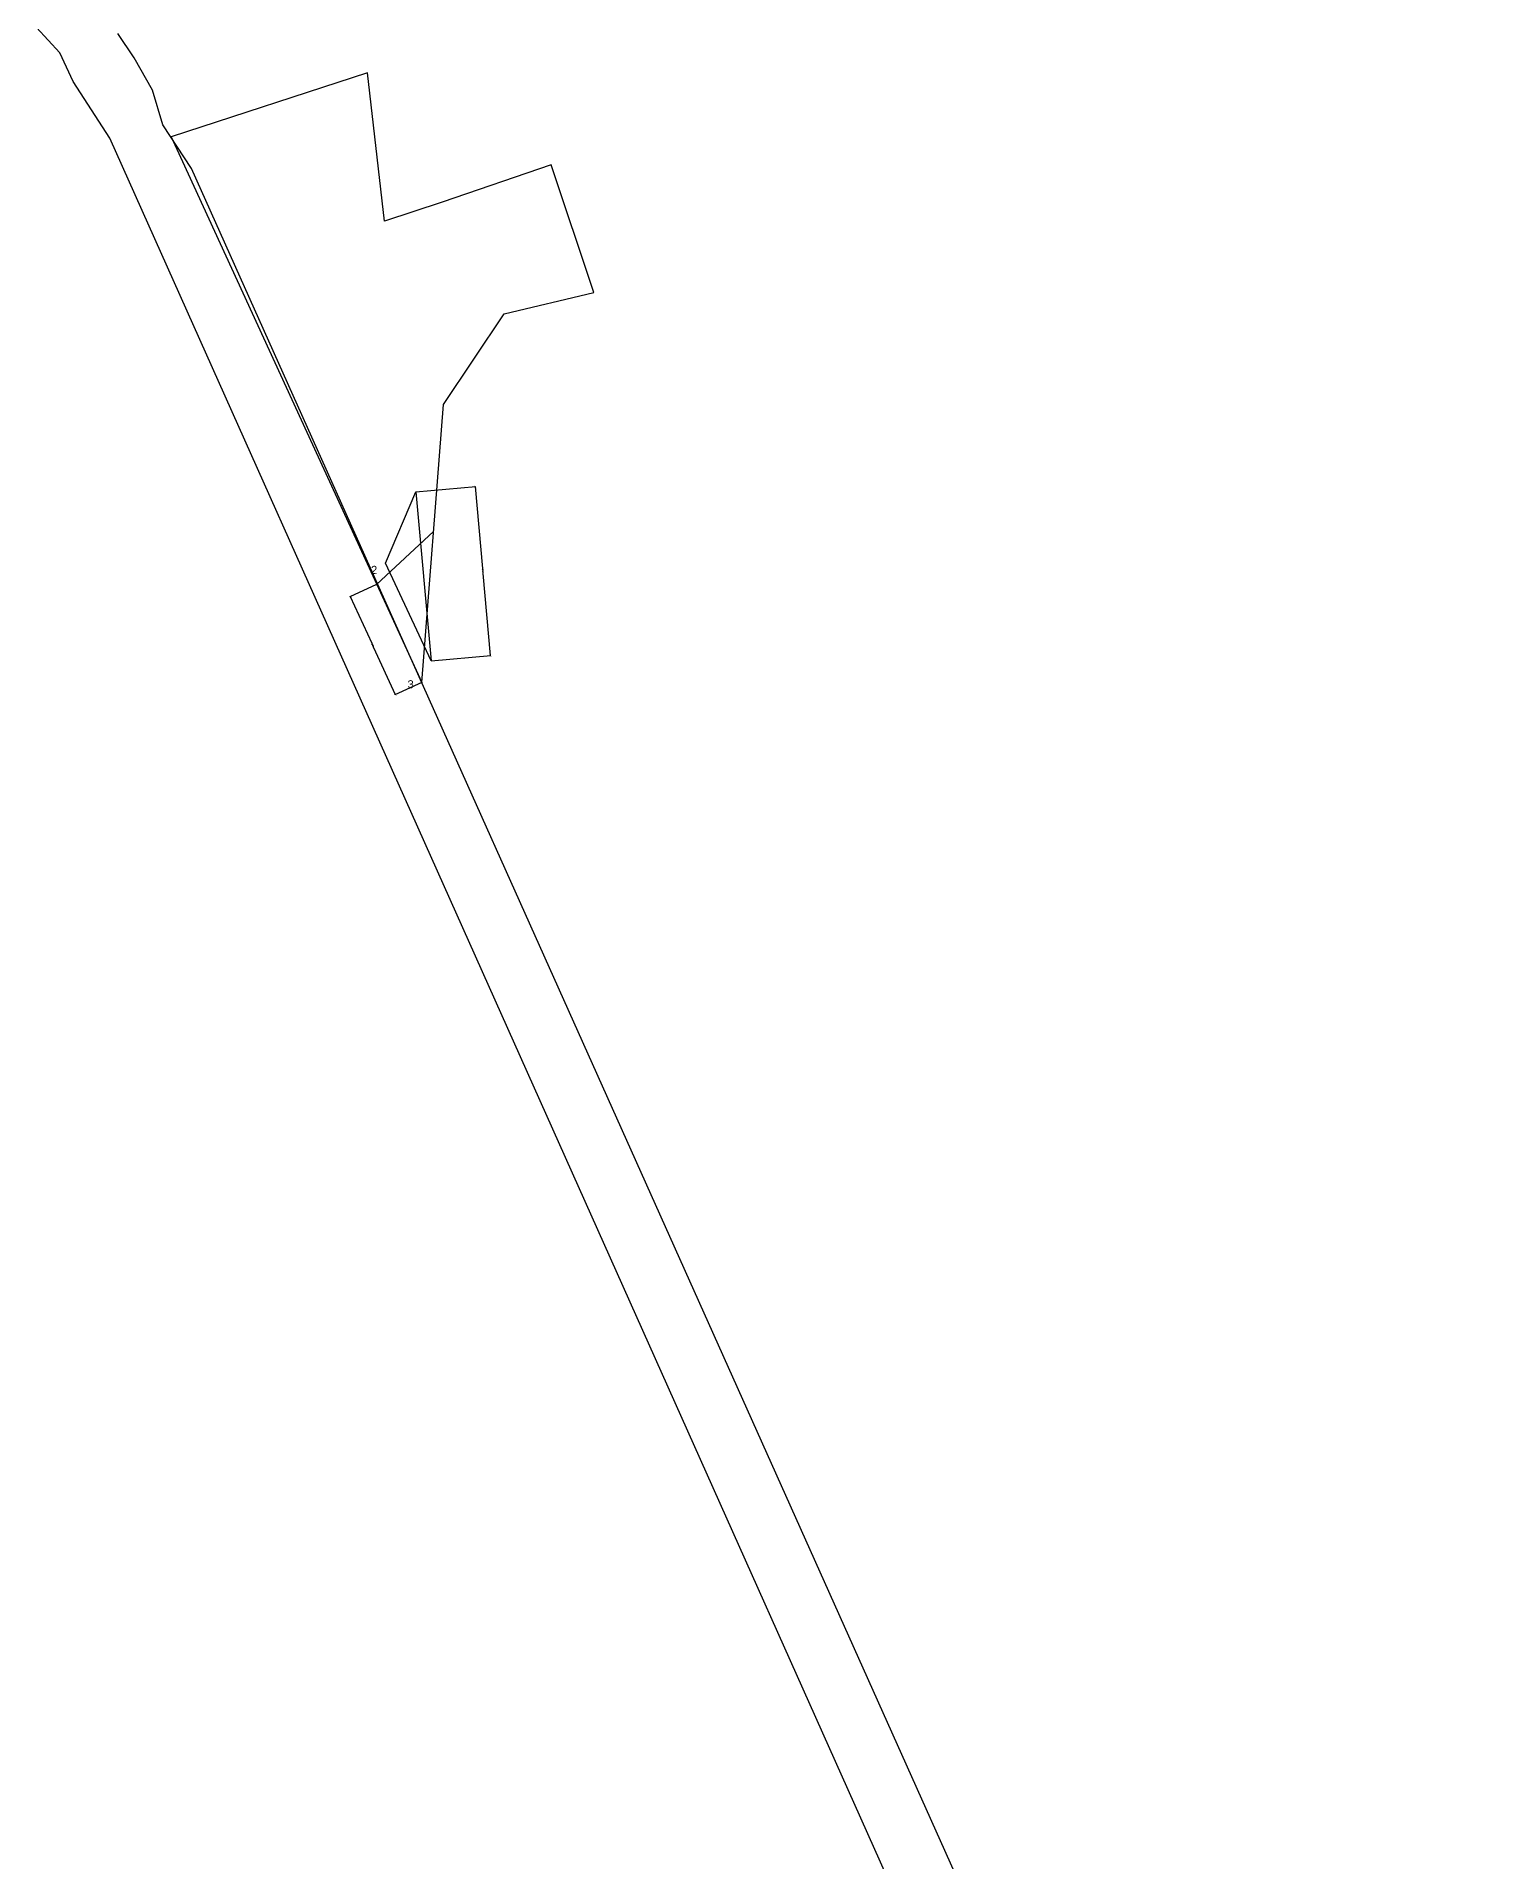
# Model space of a CAD drawing. Header units: millimetres. Extents: x 605783 to 631525, y 1302882 to 1327028.
# Drawn here: x 609493.1 to 609853.3, y 1305083.6 to 1305539.8 of the extents above; entities that cross this region are included whole.
import ezdxf
from ezdxf.enums import TextEntityAlignment as Align

# ---------------------------------------------------------------- set-up
doc = ezdxf.new("R2010")
doc.units = ezdxf.units.MM
doc.header["$PDMODE"] = 35
doc.header["$PDSIZE"] = 1.5
doc.layers.add('2', color=7, linetype='Continuous')
doc.layers.add('CVL_CUADCON_LIN', color=8, linetype='Continuous')
doc.styles.add('ROMANS', font='ROMANS', dxfattribs={"height": 0.2})
doc.styles.add('TXT 300', font='arial.ttf', dxfattribs={"height": 0.06})
doc.dimstyles.new('STANDARD$0', dxfattribs={"dimtxt": 0.6, "dimasz": 0.5, "dimexe": 0.125, "dimexo": 0.000625, "dimgap": 0.0625, "dimtad": 0, "dimzin": 1, "dimdsep": 46, "dimtxsty": 'ROMANS', "dimblk1": 'ARCHTICK', "dimblk2": 'ARCHTICK', "dimsah": 1, "dimcen": 2.5, "dimclrd": 1, "dimclre": 1, "dimclrt": 30, "dimaunit": 1, "dimadec": 0, "dimazin": 0, "dimtfac": 1, "dimtix": 1, "dimtofl": 0, "dimtmove": 1, "dimatfit": 3, "dimldrblk": 'ARCHTICK', "dimfxl": 1, "dimtolj": 1, "dimtzin": 1, "dimarcsym": 0})

# ---------------------------------------------------------------- blocks, each defined once
blk = doc.blocks.new('_ARCHTICK')
at = {"color": 0, "linetype": 'ByBlock', "const_width": 0.15}
blk.add_lwpolyline([(-0.5, -0.5), (0.5, 0.5)], dxfattribs=at)
blk = doc.blocks.new('*D300')
at = {"layer": 'CVL_CUADCON_LIN', "color": 1, "lineweight": -2, "transparency": 16777216}
for p, q in [((609578.13, 1305402.8), (609571.42, 1305399.72)), ((609571.53, 1305399.77), (609576.89, 1305388.09)), ((609582.8, 1305375.24), (609577.44, 1305386.92)), ((609589.39, 1305378.26), (609582.68, 1305375.18))]:
    blk.add_line(p, q, dxfattribs=at)
at = {"layer": 'Defpoints', "color": 0, "transparency": 16777216}
for p in [(609571.53, 1305399.77), (609578.13, 1305402.8), (609589.39, 1305378.26)]:
    blk.add_point(p, dxfattribs=at)
at = {"layer": 'CVL_CUADCON_LIN', "color": 1, "lineweight": -2, "transparency": 16777216, "xscale": 0.5, "yscale": 0.5, "zscale": 0.5}
for p, rotation in [((609571.53, 1305399.77), 114.6560883213304), ((609582.8, 1305375.24), 294.6560883213304)]:
    blk.add_blockref('_ARCHTICK', p, dxfattribs=dict(at, rotation=rotation))
at = {"layer": 'CVL_CUADCON_LIN', "color": 30, "transparency": 16777216, "insert": (609577.17, 1305387.5), "char_height": 0.2, "attachment_point": 5, "rotation": 294.6561, "style": 'ROMANS'}
blk.add_mtext('\\A1;27.00m.', dxfattribs=at)
blk = doc.blocks.new('*D301')
at = {"layer": 'CVL_CUADCON_LIN', "color": 1, "lineweight": -2, "transparency": 16777216}
for p, q in [((609587.96, 1305425.96), (609602.88, 1305427.3)), ((609602.76, 1305427.29), (609604.61, 1305406.8)), ((609606.58, 1305385.01), (609604.73, 1305405.51)), ((609591.77, 1305383.68), (609606.7, 1305385.03))]:
    blk.add_line(p, q, dxfattribs=at)
at = {"layer": 'Defpoints', "color": 0, "transparency": 16777216}
for p in [(609587.96, 1305425.96), (609591.77, 1305383.68), (609606.58, 1305385.01)]:
    blk.add_point(p, dxfattribs=at)
at = {"layer": 'CVL_CUADCON_LIN', "color": 1, "lineweight": -2, "transparency": 16777216, "xscale": 0.5, "yscale": 0.5, "zscale": 0.5}
for p, rotation in [((609602.76, 1305427.29), 95.15889302675406), ((609606.58, 1305385.01), 275.1588930267541)]:
    blk.add_blockref('_ARCHTICK', p, dxfattribs=dict(at, rotation=rotation))
at = {"layer": 'CVL_CUADCON_LIN', "color": 30, "transparency": 16777216, "insert": (609604.67, 1305406.15), "char_height": 0.2, "attachment_point": 5, "rotation": 275.1589, "style": 'ROMANS'}
blk.add_mtext('\\A1;42.45m.', dxfattribs=at)

msp = doc.modelspace()

# ---------------------------------------------------------------- linework, layer by layer
at = {"layer": '2', "color": 1, "linetype": 'Continuous'}
for points in [[(609718.46203, 1305051.15567), (609511.47203, 1305514.35267), (609502.28603, 1305528.55667), (609498.96603, 1305535.66367), (609493.10303, 1305541.99967)], [(609853.29803, 1304789.02467), (609531.82803, 1305506.78667), (609524.68503, 1305517.69467), (609522.12303, 1305526.32767), (609517.52703, 1305534.44667), (609513.44603, 1305540.53467)]]:
    msp.add_lwpolyline(points, dxfattribs=at)
at = {"layer": 'CVL_CUADCON_LIN', "color": 6, "flags": 128}
msp.add_lwpolyline([(609526.77395, 1305514.6775), (609589.39126, 1305378.2624), (609594.82943, 1305447.77652), (609610.02968, 1305470.45343), (609632.3992, 1305475.80175), (609621.77395, 1305507.6775), (609594.46479, 1305498.40489), (609580.08358, 1305493.61114), (609575.83367, 1305530.66824)], close=True, dxfattribs=at)
at = {"layer": 'CVL_CUADCON_LIN', "color": 3, "flags": 128}
msp.add_lwpolyline([(609591.77395, 1305383.6775), (609580.3148, 1305408.12516), (609587.95683, 1305425.95658)], close=True, dxfattribs=at)
msp.add_lwpolyline([(609578.12766, 1305402.80076), (609592.34365, 1305416.00172)], dxfattribs=at)

# ---------------------------------------------------------------- texts
at = {"layer": 'CVL_CUADCON_LIN', "color": 5, "style": 'TXT 300'}
msp.add_text('2', height=2, rotation=1.5, dxfattribs=at).set_placement((609576.73544, 1305406.42895), align=Align.MIDDLE_LEFT)
msp.add_text('3', height=2, rotation=1.5, dxfattribs=at).set_placement((609586.60466, 1305378.85345), align=Align.TOP_CENTER)

# ---------------------------------------------------------------- dimensions: what is measured, and where the dimension line sits
at = {"layer": 'CVL_CUADCON_LIN', "color": 6}
for p1, p2, distance, picture, middle in [((609587.95683, 1305425.95658), (609591.77395, 1305383.6775), 14.86221, '*D301', (609604.6674, 1305406.15342)), ((609589.39126, 1305378.2624), (609578.12766, 1305402.80076), 7.25565, '*D300', (609577.16532, 1305387.50473))]:
    dim = msp.add_aligned_dim(p1=p1, p2=p2, distance=distance, dimstyle='STANDARD$0', override={"dimpost": 'm.'}, dxfattribs=at)
    dim.commit()
    dim.dimension.update_dxf_attribs({"geometry": picture, "text_midpoint": middle})

doc.saveas('drawing.dxf')
